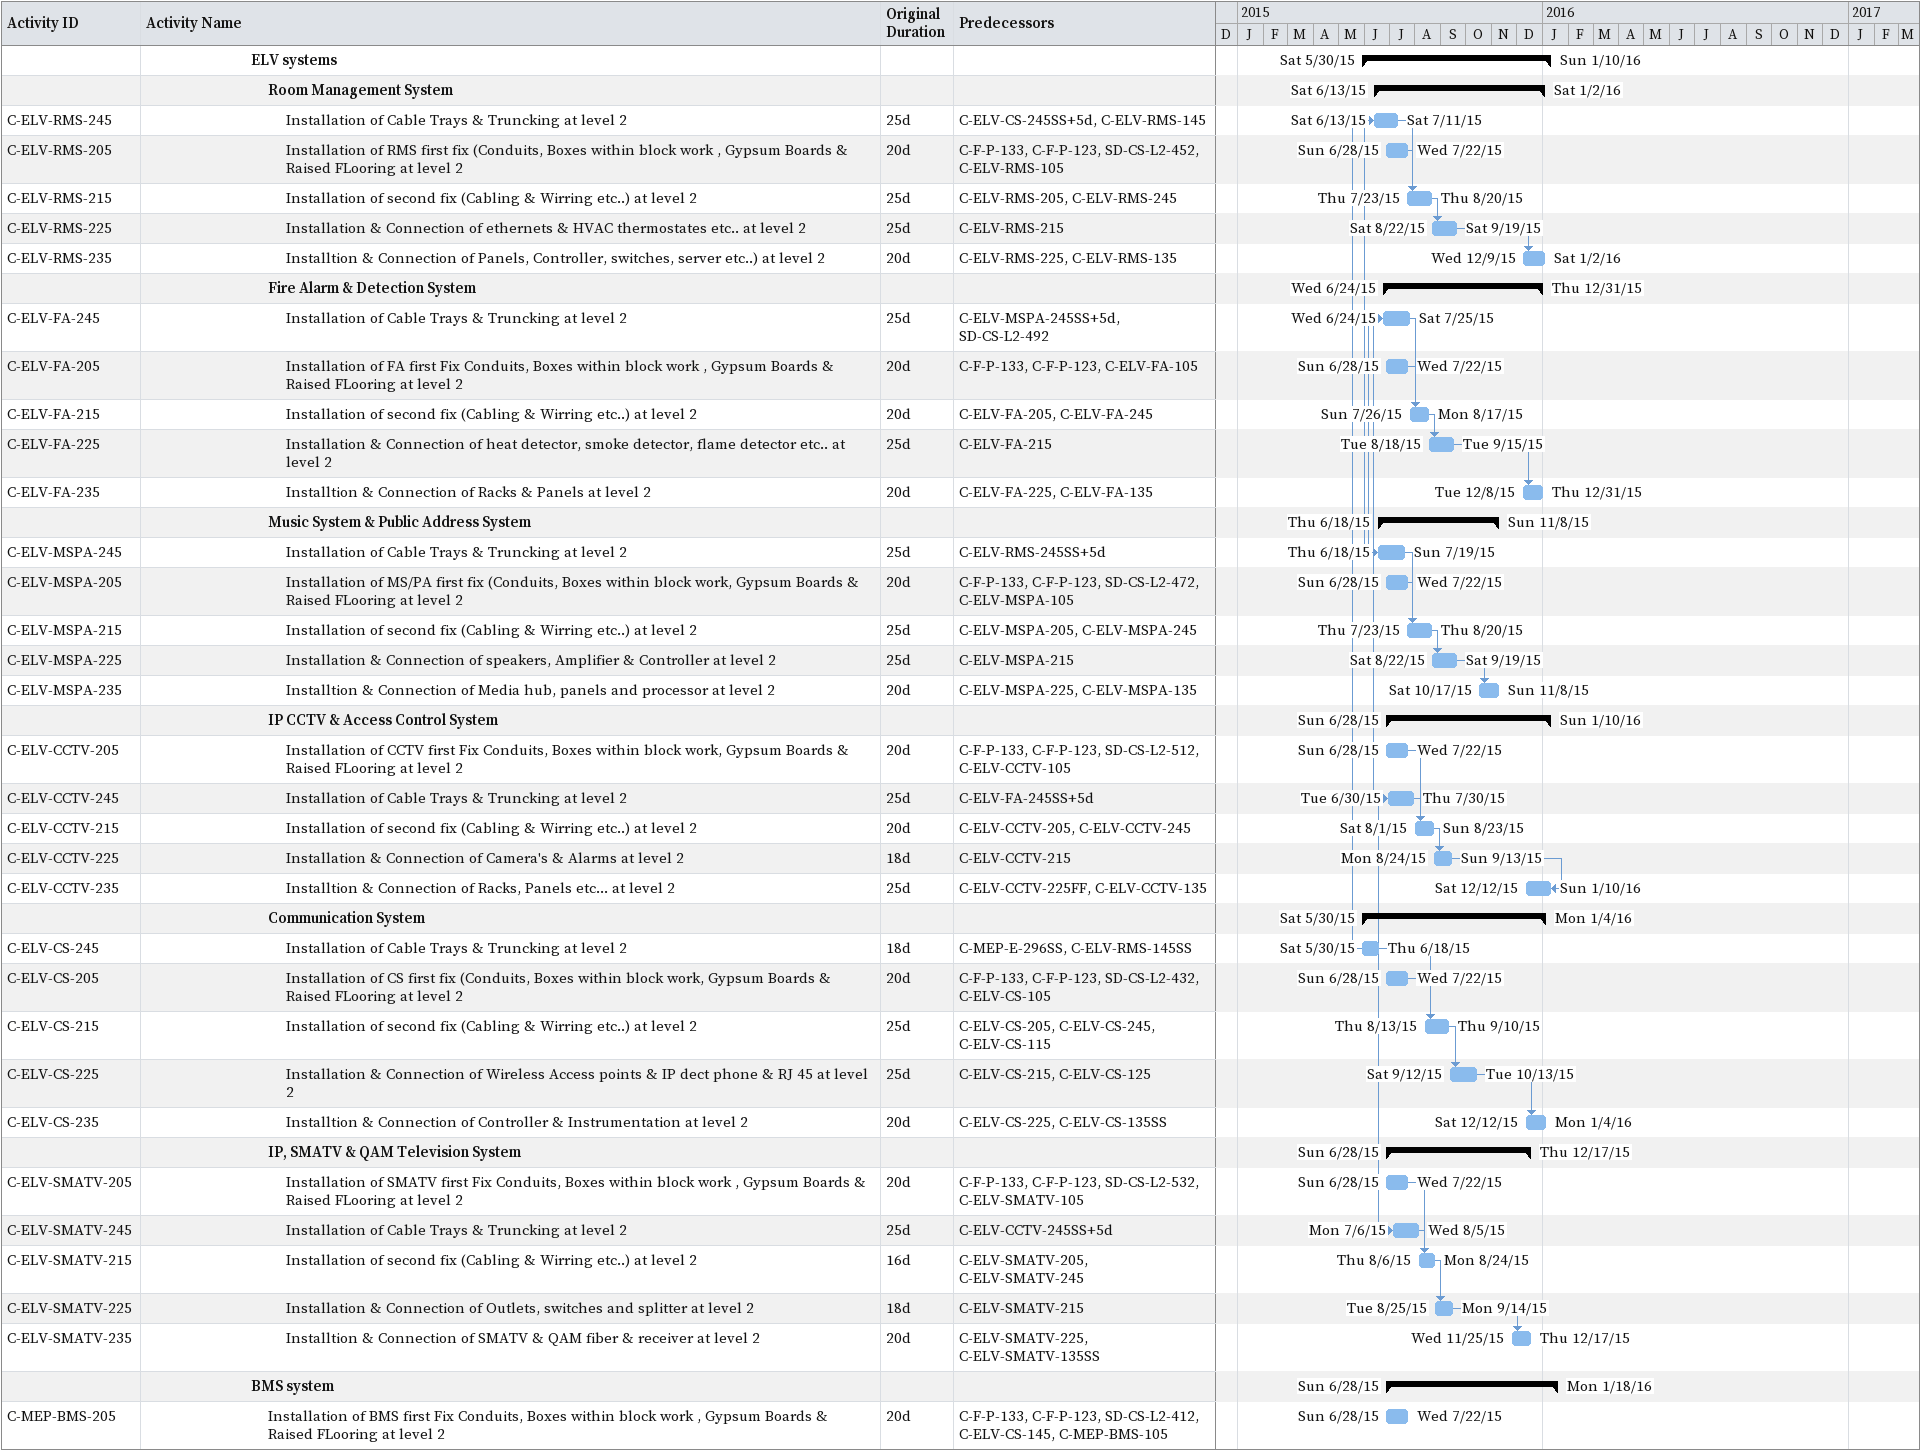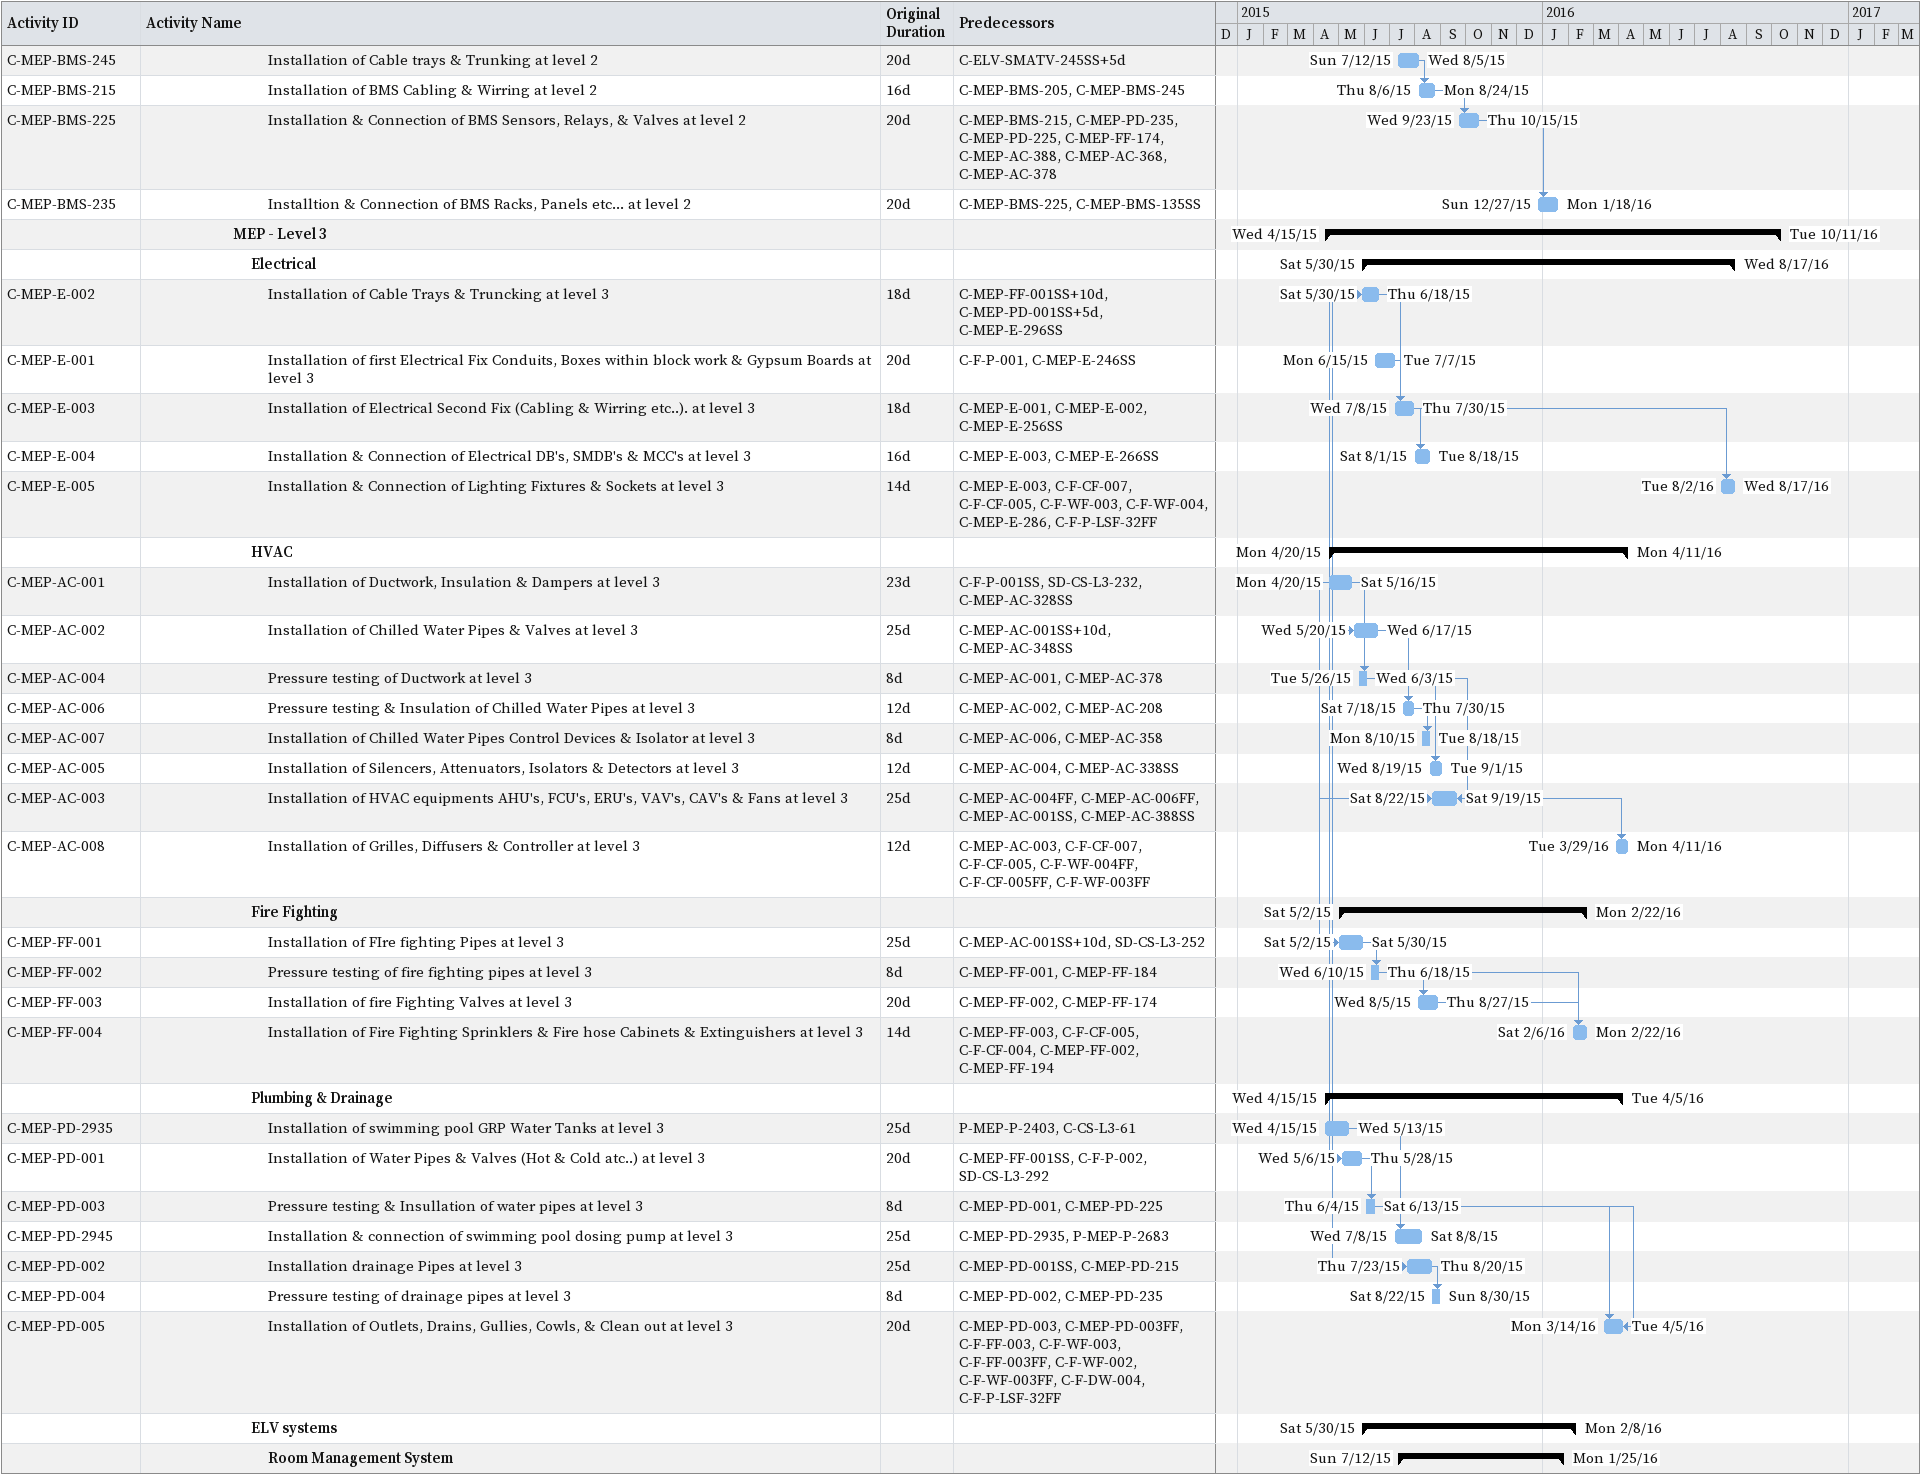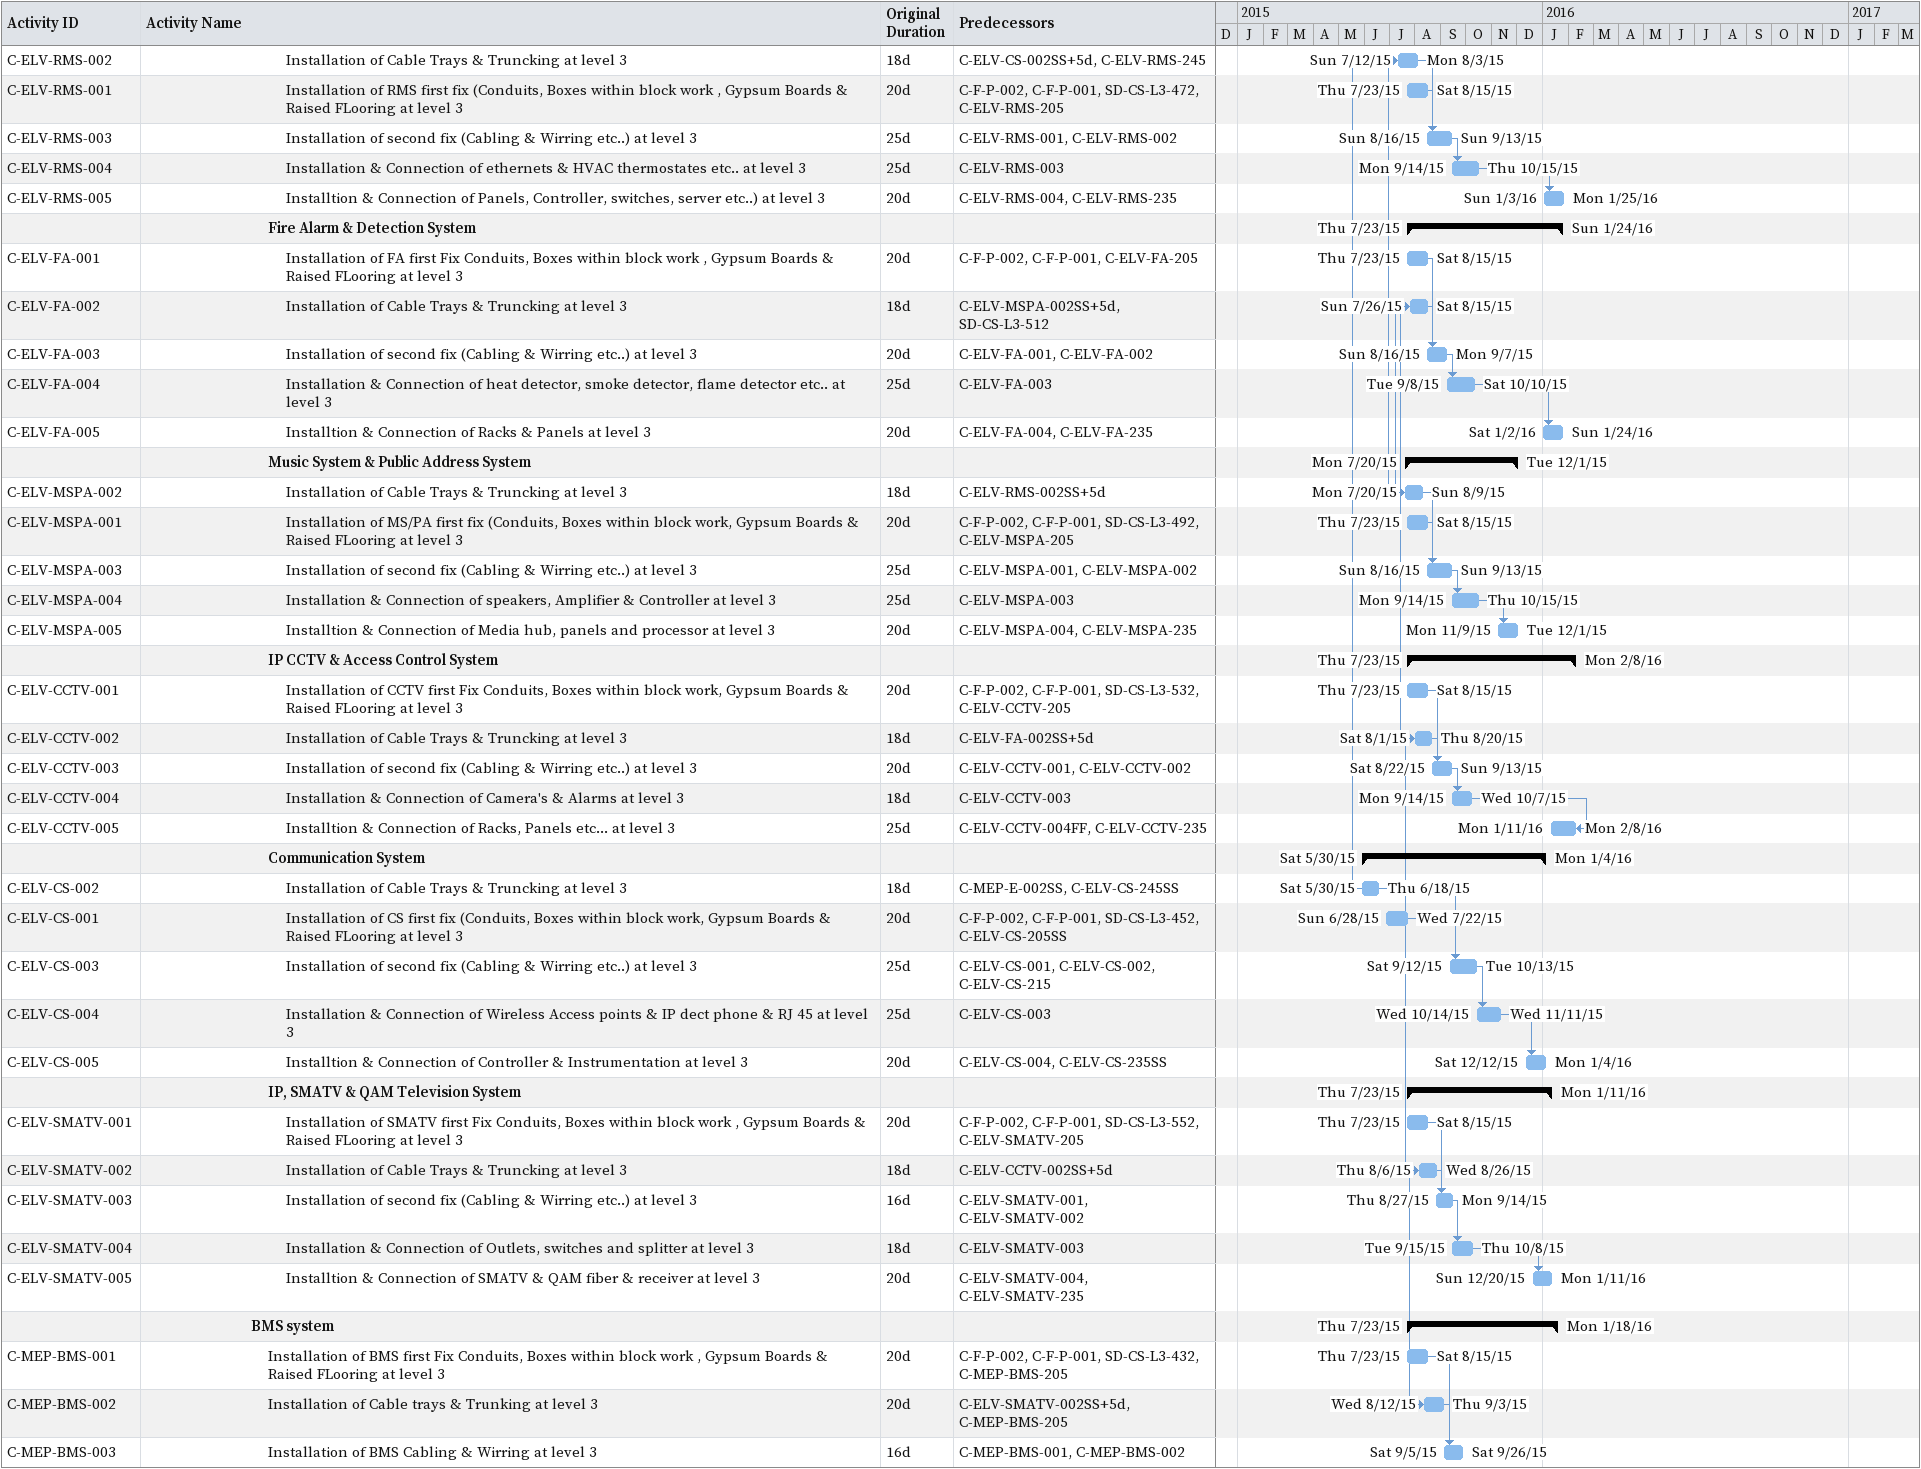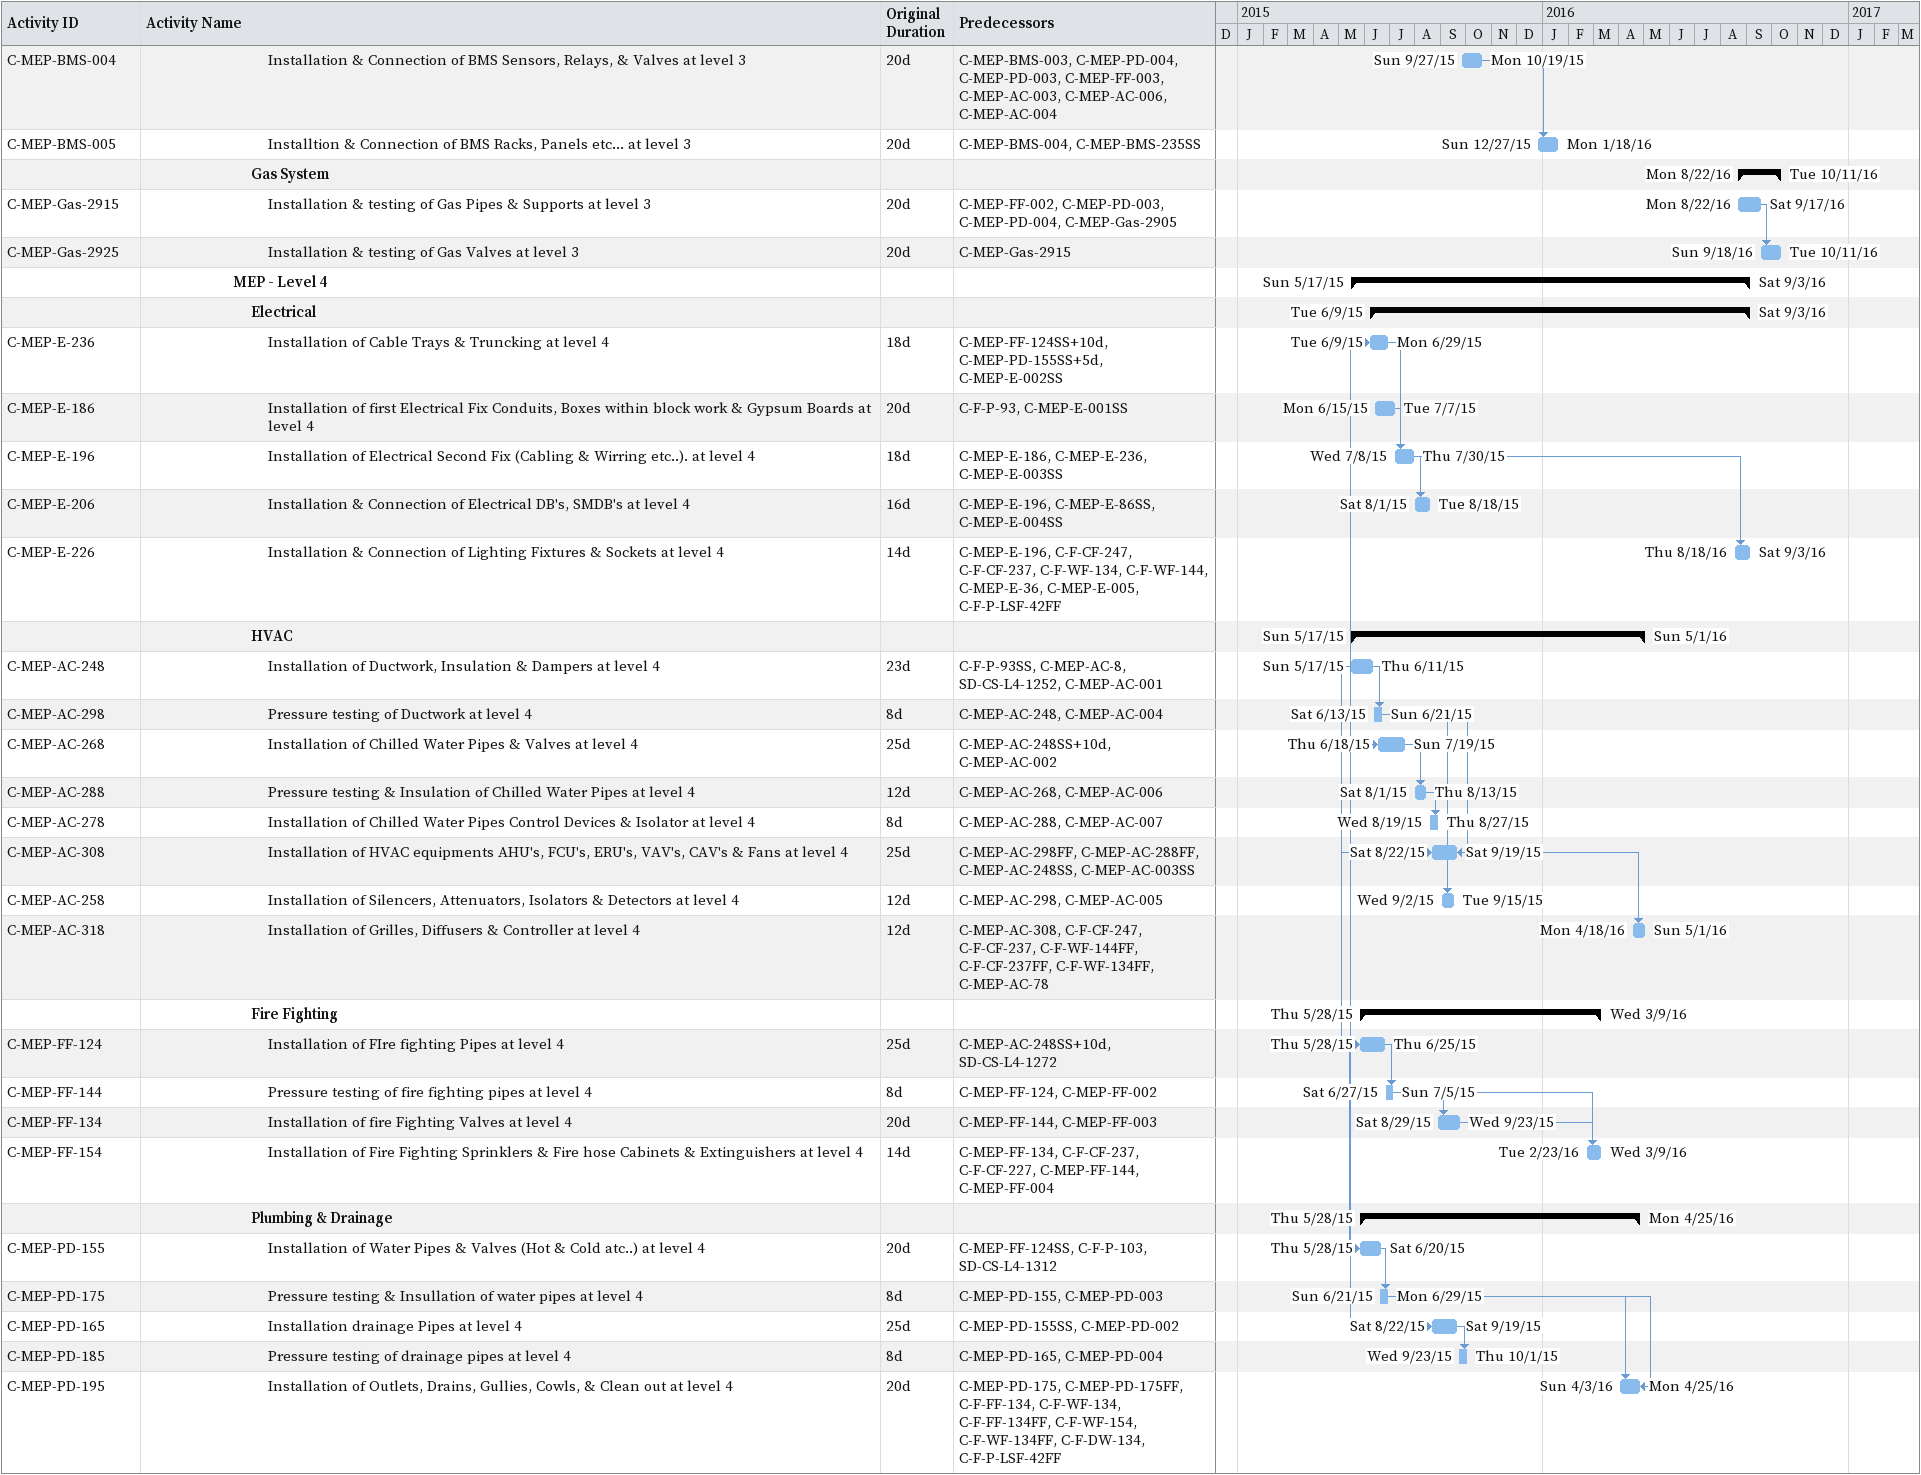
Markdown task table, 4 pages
| ID | Level | Task | Original duration | Start | Finish | Predecessors |
|---|---|---|---|---|---|---|
|  | 7 | **ELV systems** |  | 2015-05-30 | 2016-01-10 |  |
|  | 8 | **Room Management System** |  | 2015-06-13 | 2016-01-02 |  |
| C-ELV-RMS-245 | 9 | Installation of Cable Trays & Truncking at level 2 | 25d | 2015-06-13 | 2015-07-11 | C-ELV-CS-245SS+5d, C-ELV-RMS-145 |
| C-ELV-RMS-205 | 9 | Installation of RMS first fix (Conduits, Boxes within block work , Gypsum Boards & Raised FLooring at level 2 | 20d | 2015-06-28 | 2015-07-22 | C-F-P-133, C-F-P-123, SD-CS-L2-452, C-ELV-RMS-105 |
| C-ELV-RMS-215 | 9 | Installation of second fix (Cabling & Wirring etc..) at level 2 | 25d | 2015-07-23 | 2015-08-20 | C-ELV-RMS-205, C-ELV-RMS-245 |
| C-ELV-RMS-225 | 9 | Installation & Connection of ethernets & HVAC thermostates etc.. at level 2 | 25d | 2015-08-22 | 2015-09-19 | C-ELV-RMS-215 |
| C-ELV-RMS-235 | 9 | Installtion & Connection of Panels, Controller, switches, server etc..) at level 2 | 20d | 2015-12-09 | 2016-01-02 | C-ELV-RMS-225, C-ELV-RMS-135 |
|  | 8 | **Fire Alarm & Detection System** |  | 2015-06-24 | 2015-12-31 |  |
| C-ELV-FA-245 | 9 | Installation of Cable Trays & Truncking at level 2 | 25d | 2015-06-24 | 2015-07-25 | C-ELV-MSPA-245SS+5d, SD-CS-L2-492 |
| C-ELV-FA-205 | 9 | Installation of FA first Fix Conduits, Boxes within block work , Gypsum Boards & Raised FLooring at level 2 | 20d | 2015-06-28 | 2015-07-22 | C-F-P-133, C-F-P-123, C-ELV-FA-105 |
| C-ELV-FA-215 | 9 | Installation of second fix (Cabling & Wirring etc..) at level 2 | 20d | 2015-07-26 | 2015-08-17 | C-ELV-FA-205, C-ELV-FA-245 |
| C-ELV-FA-225 | 9 | Installation & Connection of heat detector, smoke detector, flame detector etc.. at level 2 | 25d | 2015-08-18 | 2015-09-15 | C-ELV-FA-215 |
| C-ELV-FA-235 | 9 | Installtion & Connection of Racks & Panels at level 2 | 20d | 2015-12-08 | 2015-12-31 | C-ELV-FA-225, C-ELV-FA-135 |
|  | 8 | **Music System & Public Address System** |  | 2015-06-18 | 2015-11-08 |  |
| C-ELV-MSPA-245 | 9 | Installation of Cable Trays & Truncking at level 2 | 25d | 2015-06-18 | 2015-07-19 | C-ELV-RMS-245SS+5d |
| C-ELV-MSPA-205 | 9 | Installation of MS/PA first fix (Conduits, Boxes within block work, Gypsum Boards & Raised FLooring at level 2 | 20d | 2015-06-28 | 2015-07-22 | C-F-P-133, C-F-P-123, SD-CS-L2-472, C-ELV-MSPA-105 |
| C-ELV-MSPA-215 | 9 | Installation of second fix (Cabling & Wirring etc..) at level 2 | 25d | 2015-07-23 | 2015-08-20 | C-ELV-MSPA-205, C-ELV-MSPA-245 |
| C-ELV-MSPA-225 | 9 | Installation & Connection of speakers, Amplifier & Controller at level 2 | 25d | 2015-08-22 | 2015-09-19 | C-ELV-MSPA-215 |
| C-ELV-MSPA-235 | 9 | Installtion & Connection of Media hub, panels and processor at level 2 | 20d | 2015-10-17 | 2015-11-08 | C-ELV-MSPA-225, C-ELV-MSPA-135 |
|  | 8 | **IP CCTV & Access Control System** |  | 2015-06-28 | 2016-01-10 |  |
| C-ELV-CCTV-205 | 9 | Installation of CCTV first Fix Conduits, Boxes within block work, Gypsum Boards & Raised FLooring at level 2 | 20d | 2015-06-28 | 2015-07-22 | C-F-P-133, C-F-P-123, SD-CS-L2-512, C-ELV-CCTV-105 |
| C-ELV-CCTV-245 | 9 | Installation of Cable Trays & Truncking at level 2 | 25d | 2015-06-30 | 2015-07-30 | C-ELV-FA-245SS+5d |
| C-ELV-CCTV-215 | 9 | Installation of second fix (Cabling & Wirring etc..) at level 2 | 20d | 2015-08-01 | 2015-08-23 | C-ELV-CCTV-205, C-ELV-CCTV-245 |
| C-ELV-CCTV-225 | 9 | Installation & Connection of Camera's & Alarms at level 2 | 18d | 2015-08-24 | 2015-09-13 | C-ELV-CCTV-215 |
| C-ELV-CCTV-235 | 9 | Installtion & Connection of Racks, Panels etc... at level 2 | 25d | 2015-12-12 | 2016-01-10 | C-ELV-CCTV-225FF, C-ELV-CCTV-135 |
|  | 8 | **Communication System** |  | 2015-05-30 | 2016-01-04 |  |
| C-ELV-CS-245 | 9 | Installation of Cable Trays & Truncking at level 2 | 18d | 2015-05-30 | 2015-06-18 | C-MEP-E-296SS, C-ELV-RMS-145SS |
| C-ELV-CS-205 | 9 | Installation of CS first fix (Conduits, Boxes within block work, Gypsum Boards & Raised FLooring at level 2 | 20d | 2015-06-28 | 2015-07-22 | C-F-P-133, C-F-P-123, SD-CS-L2-432, C-ELV-CS-105 |
| C-ELV-CS-215 | 9 | Installation of second fix (Cabling & Wirring etc..) at level 2 | 25d | 2015-08-13 | 2015-09-10 | C-ELV-CS-205, C-ELV-CS-245, C-ELV-CS-115 |
| C-ELV-CS-225 | 9 | Installation & Connection of Wireless Access points & IP dect phone & RJ 45 at level 2 | 25d | 2015-09-12 | 2015-10-13 | C-ELV-CS-215, C-ELV-CS-125 |
| C-ELV-CS-235 | 9 | Installtion & Connection of Controller & Instrumentation at level 2 | 20d | 2015-12-12 | 2016-01-04 | C-ELV-CS-225, C-ELV-CS-135SS |
|  | 8 | **IP, SMATV & QAM Television System** |  | 2015-06-28 | 2015-12-17 |  |
| C-ELV-SMATV-205 | 9 | Installation of SMATV first Fix Conduits, Boxes within block work , Gypsum Boards & Raised FLooring at level 2 | 20d | 2015-06-28 | 2015-07-22 | C-F-P-133, C-F-P-123, SD-CS-L2-532, C-ELV-SMATV-105 |
| C-ELV-SMATV-245 | 9 | Installation of Cable Trays & Truncking at level 2 | 25d | 2015-07-06 | 2015-08-05 | C-ELV-CCTV-245SS+5d |
| C-ELV-SMATV-215 | 9 | Installation of second fix (Cabling & Wirring etc..) at level 2 | 16d | 2015-08-06 | 2015-08-24 | C-ELV-SMATV-205, C-ELV-SMATV-245 |
| C-ELV-SMATV-225 | 9 | Installation & Connection of Outlets, switches and splitter at level 2 | 18d | 2015-08-25 | 2015-09-14 | C-ELV-SMATV-215 |
| C-ELV-SMATV-235 | 9 | Installtion & Connection of SMATV & QAM fiber & receiver at level 2 | 20d | 2015-11-25 | 2015-12-17 | C-ELV-SMATV-225, C-ELV-SMATV-135SS |
|  | 7 | **BMS system** |  | 2015-06-28 | 2016-01-18 |  |
| C-MEP-BMS-205 | 8 | Installation of BMS first Fix Conduits, Boxes within block work , Gypsum Boards & Raised FLooring at level 2 | 20d | 2015-06-28 | 2015-07-22 | C-F-P-133, C-F-P-123, SD-CS-L2-412, C-ELV-CS-145, C-MEP-BMS-105 |
| C-MEP-BMS-245 | 8 | Installation of Cable trays & Trunking at level 2 | 20d | 2015-07-12 | 2015-08-05 | C-ELV-SMATV-245SS+5d |
| C-MEP-BMS-215 | 8 | Installation of BMS Cabling & Wirring at level 2 | 16d | 2015-08-06 | 2015-08-24 | C-MEP-BMS-205, C-MEP-BMS-245 |
| C-MEP-BMS-225 | 8 | Installation & Connection of BMS Sensors, Relays, & Valves at level 2 | 20d | 2015-09-23 | 2015-10-15 | C-MEP-BMS-215, C-MEP-PD-235, C-MEP-PD-225, C-MEP-FF-174, C-MEP-AC-388, C-MEP-AC-368, C-MEP-AC-378 |
| C-MEP-BMS-235 | 8 | Installtion & Connection of BMS Racks, Panels etc... at level 2 | 20d | 2015-12-27 | 2016-01-18 | C-MEP-BMS-225, C-MEP-BMS-135SS |
|  | 6 | **MEP - Level 3** |  | 2015-04-15 | 2016-10-11 |  |
|  | 7 | **Electrical** |  | 2015-05-30 | 2016-08-17 |  |
| C-MEP-E-002 | 8 | Installation of Cable Trays & Truncking at level 3 | 18d | 2015-05-30 | 2015-06-18 | C-MEP-FF-001SS+10d, C-MEP-PD-001SS+5d, C-MEP-E-296SS |
| C-MEP-E-001 | 8 | Installation of first Electrical Fix Conduits, Boxes within block work & Gypsum Boards at level 3 | 20d | 2015-06-15 | 2015-07-07 | C-F-P-001, C-MEP-E-246SS |
| C-MEP-E-003 | 8 | Installation of Electrical Second Fix (Cabling & Wirring etc..). at level 3 | 18d | 2015-07-08 | 2015-07-30 | C-MEP-E-001, C-MEP-E-002, C-MEP-E-256SS |
| C-MEP-E-004 | 8 | Installation & Connection of Electrical DB's, SMDB's & MCC's at level 3 | 16d | 2015-08-01 | 2015-08-18 | C-MEP-E-003, C-MEP-E-266SS |
| C-MEP-E-005 | 8 | Installation & Connection of Lighting Fixtures & Sockets at level 3 | 14d | 2016-08-02 | 2016-08-17 | C-MEP-E-003, C-F-CF-007, C-F-CF-005, C-F-WF-003, C-F-WF-004, C-MEP-E-286, C-F-P-LSF-32FF |
|  | 7 | **HVAC** |  | 2015-04-20 | 2016-04-11 |  |
| C-MEP-AC-001 | 8 | Installation of Ductwork, Insulation & Dampers at level 3 | 23d | 2015-04-20 | 2015-05-16 | C-F-P-001SS, SD-CS-L3-232, C-MEP-AC-328SS |
| C-MEP-AC-002 | 8 | Installation of Chilled Water Pipes & Valves at level 3 | 25d | 2015-05-20 | 2015-06-17 | C-MEP-AC-001SS+10d, C-MEP-AC-348SS |
| C-MEP-AC-004 | 8 | Pressure testing of Ductwork at level 3 | 8d | 2015-05-26 | 2015-06-03 | C-MEP-AC-001, C-MEP-AC-378 |
| C-MEP-AC-006 | 8 | Pressure testing & Insulation of Chilled Water Pipes at level 3 | 12d | 2015-07-18 | 2015-07-30 | C-MEP-AC-002, C-MEP-AC-208 |
| C-MEP-AC-007 | 8 | Installation of Chilled Water Pipes Control Devices & Isolator at level 3 | 8d | 2015-08-10 | 2015-08-18 | C-MEP-AC-006, C-MEP-AC-358 |
| C-MEP-AC-005 | 8 | Installation of Silencers, Attenuators, Isolators & Detectors at level 3 | 12d | 2015-08-19 | 2015-09-01 | C-MEP-AC-004, C-MEP-AC-338SS |
| C-MEP-AC-003 | 8 | Installation of HVAC equipments AHU's, FCU's, ERU's, VAV's, CAV's & Fans at level 3 | 25d | 2015-08-22 | 2015-09-19 | C-MEP-AC-004FF, C-MEP-AC-006FF, C-MEP-AC-001SS, C-MEP-AC-388SS |
| C-MEP-AC-008 | 8 | Installation of Grilles, Diffusers & Controller at level 3 | 12d | 2016-03-29 | 2016-04-11 | C-MEP-AC-003, C-F-CF-007, C-F-CF-005, C-F-WF-004FF, C-F-CF-005FF, C-F-WF-003FF |
|  | 7 | **Fire Fighting** |  | 2015-05-02 | 2016-02-22 |  |
| C-MEP-FF-001 | 8 | Installation of FIre fighting Pipes at level 3 | 25d | 2015-05-02 | 2015-05-30 | C-MEP-AC-001SS+10d, SD-CS-L3-252 |
| C-MEP-FF-002 | 8 | Pressure testing of fire fighting pipes at level 3 | 8d | 2015-06-10 | 2015-06-18 | C-MEP-FF-001, C-MEP-FF-184 |
| C-MEP-FF-003 | 8 | Installation of fire Fighting Valves at level 3 | 20d | 2015-08-05 | 2015-08-27 | C-MEP-FF-002, C-MEP-FF-174 |
| C-MEP-FF-004 | 8 | Installation of Fire Fighting Sprinklers & Fire hose Cabinets & Extinguishers at level 3 | 14d | 2016-02-06 | 2016-02-22 | C-MEP-FF-003, C-F-CF-005, C-F-CF-004, C-MEP-FF-002, C-MEP-FF-194 |
|  | 7 | **Plumbing & Drainage** |  | 2015-04-15 | 2016-04-05 |  |
| C-MEP-PD-2935 | 8 | Installation of swimming pool GRP Water Tanks at level 3 | 25d | 2015-04-15 | 2015-05-13 | P-MEP-P-2403, C-CS-L3-61 |
| C-MEP-PD-001 | 8 | Installation of Water Pipes & Valves (Hot & Cold atc..) at level 3 | 20d | 2015-05-06 | 2015-05-28 | C-MEP-FF-001SS, C-F-P-002, SD-CS-L3-292 |
| C-MEP-PD-003 | 8 | Pressure testing & Insullation of water pipes at level 3 | 8d | 2015-06-04 | 2015-06-13 | C-MEP-PD-001, C-MEP-PD-225 |
| C-MEP-PD-2945 | 8 | Installation & connection of swimming pool dosing pump at level 3 | 25d | 2015-07-08 | 2015-08-08 | C-MEP-PD-2935, P-MEP-P-2683 |
| C-MEP-PD-002 | 8 | Installation drainage Pipes at level 3 | 25d | 2015-07-23 | 2015-08-20 | C-MEP-PD-001SS, C-MEP-PD-215 |
| C-MEP-PD-004 | 8 | Pressure testing of drainage pipes at level 3 | 8d | 2015-08-22 | 2015-08-30 | C-MEP-PD-002, C-MEP-PD-235 |
| C-MEP-PD-005 | 8 | Installation of Outlets, Drains, Gullies, Cowls, & Clean out at level 3 | 20d | 2016-03-14 | 2016-04-05 | C-MEP-PD-003, C-MEP-PD-003FF, C-F-FF-003, C-F-WF-003, C-F-FF-003FF, C-F-WF-002, C-F-WF-003FF, C-F-DW-004, C-F-P-LSF-32FF |
|  | 7 | **ELV systems** |  | 2015-05-30 | 2016-02-08 |  |
|  | 8 | **Room Management System** |  | 2015-07-12 | 2016-01-25 |  |
| C-ELV-RMS-002 | 9 | Installation of Cable Trays & Truncking at level 3 | 18d | 2015-07-12 | 2015-08-03 | C-ELV-CS-002SS+5d, C-ELV-RMS-245 |
| C-ELV-RMS-001 | 9 | Installation of RMS first fix (Conduits, Boxes within block work , Gypsum Boards & Raised FLooring at level 3 | 20d | 2015-07-23 | 2015-08-15 | C-F-P-002, C-F-P-001, SD-CS-L3-472, C-ELV-RMS-205 |
| C-ELV-RMS-003 | 9 | Installation of second fix (Cabling & Wirring etc..) at level 3 | 25d | 2015-08-16 | 2015-09-13 | C-ELV-RMS-001, C-ELV-RMS-002 |
| C-ELV-RMS-004 | 9 | Installation & Connection of ethernets & HVAC thermostates etc.. at level 3 | 25d | 2015-09-14 | 2015-10-15 | C-ELV-RMS-003 |
| C-ELV-RMS-005 | 9 | Installtion & Connection of Panels, Controller, switches, server etc..) at level 3 | 20d | 2016-01-03 | 2016-01-25 | C-ELV-RMS-004, C-ELV-RMS-235 |
|  | 8 | **Fire Alarm & Detection System** |  | 2015-07-23 | 2016-01-24 |  |
| C-ELV-FA-001 | 9 | Installation of FA first Fix Conduits, Boxes within block work , Gypsum Boards & Raised FLooring at level 3 | 20d | 2015-07-23 | 2015-08-15 | C-F-P-002, C-F-P-001, C-ELV-FA-205 |
| C-ELV-FA-002 | 9 | Installation of Cable Trays & Truncking at level 3 | 18d | 2015-07-26 | 2015-08-15 | C-ELV-MSPA-002SS+5d, SD-CS-L3-512 |
| C-ELV-FA-003 | 9 | Installation of second fix (Cabling & Wirring etc..) at level 3 | 20d | 2015-08-16 | 2015-09-07 | C-ELV-FA-001, C-ELV-FA-002 |
| C-ELV-FA-004 | 9 | Installation & Connection of heat detector, smoke detector, flame detector etc.. at level 3 | 25d | 2015-09-08 | 2015-10-10 | C-ELV-FA-003 |
| C-ELV-FA-005 | 9 | Installtion & Connection of Racks & Panels at level 3 | 20d | 2016-01-02 | 2016-01-24 | C-ELV-FA-004, C-ELV-FA-235 |
|  | 8 | **Music System & Public Address System** |  | 2015-07-20 | 2015-12-01 |  |
| C-ELV-MSPA-002 | 9 | Installation of Cable Trays & Truncking at level 3 | 18d | 2015-07-20 | 2015-08-09 | C-ELV-RMS-002SS+5d |
| C-ELV-MSPA-001 | 9 | Installation of MS/PA first fix (Conduits, Boxes within block work, Gypsum Boards & Raised FLooring at level 3 | 20d | 2015-07-23 | 2015-08-15 | C-F-P-002, C-F-P-001, SD-CS-L3-492, C-ELV-MSPA-205 |
| C-ELV-MSPA-003 | 9 | Installation of second fix (Cabling & Wirring etc..) at level 3 | 25d | 2015-08-16 | 2015-09-13 | C-ELV-MSPA-001, C-ELV-MSPA-002 |
| C-ELV-MSPA-004 | 9 | Installation & Connection of speakers, Amplifier & Controller at level 3 | 25d | 2015-09-14 | 2015-10-15 | C-ELV-MSPA-003 |
| C-ELV-MSPA-005 | 9 | Installtion & Connection of Media hub, panels and processor at level 3 | 20d | 2015-11-09 | 2015-12-01 | C-ELV-MSPA-004, C-ELV-MSPA-235 |
|  | 8 | **IP CCTV & Access Control System** |  | 2015-07-23 | 2016-02-08 |  |
| C-ELV-CCTV-001 | 9 | Installation of CCTV first Fix Conduits, Boxes within block work, Gypsum Boards & Raised FLooring at level 3 | 20d | 2015-07-23 | 2015-08-15 | C-F-P-002, C-F-P-001, SD-CS-L3-532, C-ELV-CCTV-205 |
| C-ELV-CCTV-002 | 9 | Installation of Cable Trays & Truncking at level 3 | 18d | 2015-08-01 | 2015-08-20 | C-ELV-FA-002SS+5d |
| C-ELV-CCTV-003 | 9 | Installation of second fix (Cabling & Wirring etc..) at level 3 | 20d | 2015-08-22 | 2015-09-13 | C-ELV-CCTV-001, C-ELV-CCTV-002 |
| C-ELV-CCTV-004 | 9 | Installation & Connection of Camera's & Alarms at level 3 | 18d | 2015-09-14 | 2015-10-07 | C-ELV-CCTV-003 |
| C-ELV-CCTV-005 | 9 | Installtion & Connection of Racks, Panels etc... at level 3 | 25d | 2016-01-11 | 2016-02-08 | C-ELV-CCTV-004FF, C-ELV-CCTV-235 |
|  | 8 | **Communication System** |  | 2015-05-30 | 2016-01-04 |  |
| C-ELV-CS-002 | 9 | Installation of Cable Trays & Truncking at level 3 | 18d | 2015-05-30 | 2015-06-18 | C-MEP-E-002SS, C-ELV-CS-245SS |
| C-ELV-CS-001 | 9 | Installation of CS first fix (Conduits, Boxes within block work, Gypsum Boards & Raised FLooring at level 3 | 20d | 2015-06-28 | 2015-07-22 | C-F-P-002, C-F-P-001, SD-CS-L3-452, C-ELV-CS-205SS |
| C-ELV-CS-003 | 9 | Installation of second fix (Cabling & Wirring etc..) at level 3 | 25d | 2015-09-12 | 2015-10-13 | C-ELV-CS-001, C-ELV-CS-002, C-ELV-CS-215 |
| C-ELV-CS-004 | 9 | Installation & Connection of Wireless Access points & IP dect phone & RJ 45 at level 3 | 25d | 2015-10-14 | 2015-11-11 | C-ELV-CS-003 |
| C-ELV-CS-005 | 9 | Installtion & Connection of Controller & Instrumentation at level 3 | 20d | 2015-12-12 | 2016-01-04 | C-ELV-CS-004, C-ELV-CS-235SS |
|  | 8 | **IP, SMATV & QAM Television System** |  | 2015-07-23 | 2016-01-11 |  |
| C-ELV-SMATV-001 | 9 | Installation of SMATV first Fix Conduits, Boxes within block work , Gypsum Boards & Raised FLooring at level 3 | 20d | 2015-07-23 | 2015-08-15 | C-F-P-002, C-F-P-001, SD-CS-L3-552, C-ELV-SMATV-205 |
| C-ELV-SMATV-002 | 9 | Installation of Cable Trays & Truncking at level 3 | 18d | 2015-08-06 | 2015-08-26 | C-ELV-CCTV-002SS+5d |
| C-ELV-SMATV-003 | 9 | Installation of second fix (Cabling & Wirring etc..) at level 3 | 16d | 2015-08-27 | 2015-09-14 | C-ELV-SMATV-001, C-ELV-SMATV-002 |
| C-ELV-SMATV-004 | 9 | Installation & Connection of Outlets, switches and splitter at level 3 | 18d | 2015-09-15 | 2015-10-08 | C-ELV-SMATV-003 |
| C-ELV-SMATV-005 | 9 | Installtion & Connection of SMATV & QAM fiber & receiver at level 3 | 20d | 2015-12-20 | 2016-01-11 | C-ELV-SMATV-004, C-ELV-SMATV-235 |
|  | 7 | **BMS system** |  | 2015-07-23 | 2016-01-18 |  |
| C-MEP-BMS-001 | 8 | Installation of BMS first Fix Conduits, Boxes within block work , Gypsum Boards & Raised FLooring at level 3 | 20d | 2015-07-23 | 2015-08-15 | C-F-P-002, C-F-P-001, SD-CS-L3-432, C-MEP-BMS-205 |
| C-MEP-BMS-002 | 8 | Installation of Cable trays & Trunking at level 3 | 20d | 2015-08-12 | 2015-09-03 | C-ELV-SMATV-002SS+5d, C-MEP-BMS-205 |
| C-MEP-BMS-003 | 8 | Installation of BMS Cabling & Wirring at level 3 | 16d | 2015-09-05 | 2015-09-26 | C-MEP-BMS-001, C-MEP-BMS-002 |
| C-MEP-BMS-004 | 8 | Installation & Connection of BMS Sensors, Relays, & Valves at level 3 | 20d | 2015-09-27 | 2015-10-19 | C-MEP-BMS-003, C-MEP-PD-004, C-MEP-PD-003, C-MEP-FF-003, C-MEP-AC-003, C-MEP-AC-006, C-MEP-AC-004 |
| C-MEP-BMS-005 | 8 | Installtion & Connection of BMS Racks, Panels etc... at level 3 | 20d | 2015-12-27 | 2016-01-18 | C-MEP-BMS-004, C-MEP-BMS-235SS |
|  | 7 | **Gas System** |  | 2016-08-22 | 2016-10-11 |  |
| C-MEP-Gas-2915 | 8 | Installation & testing of Gas Pipes & Supports at level 3 | 20d | 2016-08-22 | 2016-09-17 | C-MEP-FF-002, C-MEP-PD-003, C-MEP-PD-004, C-MEP-Gas-2905 |
| C-MEP-Gas-2925 | 8 | Installation & testing of Gas Valves at level 3 | 20d | 2016-09-18 | 2016-10-11 | C-MEP-Gas-2915 |
|  | 6 | **MEP - Level 4** |  | 2015-05-17 | 2016-09-03 |  |
|  | 7 | **Electrical** |  | 2015-06-09 | 2016-09-03 |  |
| C-MEP-E-236 | 8 | Installation of Cable Trays & Truncking at level 4 | 18d | 2015-06-09 | 2015-06-29 | C-MEP-FF-124SS+10d, C-MEP-PD-155SS+5d, C-MEP-E-002SS |
| C-MEP-E-186 | 8 | Installation of first Electrical Fix Conduits, Boxes within block work & Gypsum Boards at level 4 | 20d | 2015-06-15 | 2015-07-07 | C-F-P-93, C-MEP-E-001SS |
| C-MEP-E-196 | 8 | Installation of Electrical Second Fix (Cabling & Wirring etc..). at level 4 | 18d | 2015-07-08 | 2015-07-30 | C-MEP-E-186, C-MEP-E-236, C-MEP-E-003SS |
| C-MEP-E-206 | 8 | Installation & Connection of Electrical DB's, SMDB's at level 4 | 16d | 2015-08-01 | 2015-08-18 | C-MEP-E-196, C-MEP-E-86SS, C-MEP-E-004SS |
| C-MEP-E-226 | 8 | Installation & Connection of Lighting Fixtures & Sockets at level 4 | 14d | 2016-08-18 | 2016-09-03 | C-MEP-E-196, C-F-CF-247, C-F-CF-237, C-F-WF-134, C-F-WF-144, C-MEP-E-36, C-MEP-E-005, C-F-P-LSF-42FF |
|  | 7 | **HVAC** |  | 2015-05-17 | 2016-05-01 |  |
| C-MEP-AC-248 | 8 | Installation of Ductwork, Insulation & Dampers at level 4 | 23d | 2015-05-17 | 2015-06-11 | C-F-P-93SS, C-MEP-AC-8, SD-CS-L4-1252, C-MEP-AC-001 |
| C-MEP-AC-298 | 8 | Pressure testing of Ductwork at level 4 | 8d | 2015-06-13 | 2015-06-21 | C-MEP-AC-248, C-MEP-AC-004 |
| C-MEP-AC-268 | 8 | Installation of Chilled Water Pipes & Valves at level 4 | 25d | 2015-06-18 | 2015-07-19 | C-MEP-AC-248SS+10d, C-MEP-AC-002 |
| C-MEP-AC-288 | 8 | Pressure testing & Insulation of Chilled Water Pipes at level 4 | 12d | 2015-08-01 | 2015-08-13 | C-MEP-AC-268, C-MEP-AC-006 |
| C-MEP-AC-278 | 8 | Installation of Chilled Water Pipes Control Devices & Isolator at level 4 | 8d | 2015-08-19 | 2015-08-27 | C-MEP-AC-288, C-MEP-AC-007 |
| C-MEP-AC-308 | 8 | Installation of HVAC equipments AHU's, FCU's, ERU's, VAV's, CAV's & Fans at level 4 | 25d | 2015-08-22 | 2015-09-19 | C-MEP-AC-298FF, C-MEP-AC-288FF, C-MEP-AC-248SS, C-MEP-AC-003SS |
| C-MEP-AC-258 | 8 | Installation of Silencers, Attenuators, Isolators & Detectors at level 4 | 12d | 2015-09-02 | 2015-09-15 | C-MEP-AC-298, C-MEP-AC-005 |
| C-MEP-AC-318 | 8 | Installation of Grilles, Diffusers & Controller at level 4 | 12d | 2016-04-18 | 2016-05-01 | C-MEP-AC-308, C-F-CF-247, C-F-CF-237, C-F-WF-144FF, C-F-CF-237FF, C-F-WF-134FF, C-MEP-AC-78 |
|  | 7 | **Fire Fighting** |  | 2015-05-28 | 2016-03-09 |  |
| C-MEP-FF-124 | 8 | Installation of FIre fighting Pipes at level 4 | 25d | 2015-05-28 | 2015-06-25 | C-MEP-AC-248SS+10d, SD-CS-L4-1272 |
| C-MEP-FF-144 | 8 | Pressure testing of fire fighting pipes at level 4 | 8d | 2015-06-27 | 2015-07-05 | C-MEP-FF-124, C-MEP-FF-002 |
| C-MEP-FF-134 | 8 | Installation of fire Fighting Valves at level 4 | 20d | 2015-08-29 | 2015-09-23 | C-MEP-FF-144, C-MEP-FF-003 |
| C-MEP-FF-154 | 8 | Installation of Fire Fighting Sprinklers & Fire hose Cabinets & Extinguishers at level 4 | 14d | 2016-02-23 | 2016-03-09 | C-MEP-FF-134, C-F-CF-237, C-F-CF-227, C-MEP-FF-144, C-MEP-FF-004 |
|  | 7 | **Plumbing & Drainage** |  | 2015-05-28 | 2016-04-25 |  |
| C-MEP-PD-155 | 8 | Installation of Water Pipes & Valves (Hot & Cold atc..) at level 4 | 20d | 2015-05-28 | 2015-06-20 | C-MEP-FF-124SS, C-F-P-103, SD-CS-L4-1312 |
| C-MEP-PD-175 | 8 | Pressure testing & Insullation of water pipes at level 4 | 8d | 2015-06-21 | 2015-06-29 | C-MEP-PD-155, C-MEP-PD-003 |
| C-MEP-PD-165 | 8 | Installation drainage Pipes at level 4 | 25d | 2015-08-22 | 2015-09-19 | C-MEP-PD-155SS, C-MEP-PD-002 |
| C-MEP-PD-185 | 8 | Pressure testing of drainage pipes at level 4 | 8d | 2015-09-23 | 2015-10-01 | C-MEP-PD-165, C-MEP-PD-004 |
| C-MEP-PD-195 | 8 | Installation of Outlets, Drains, Gullies, Cowls, & Clean out at level 4 | 20d | 2016-04-03 | 2016-04-25 | C-MEP-PD-175, C-MEP-PD-175FF, C-F-FF-134, C-F-WF-134, C-F-FF-134FF, C-F-WF-154, C-F-WF-134FF, C-F-DW-134, C-F-P-LSF-42FF |
